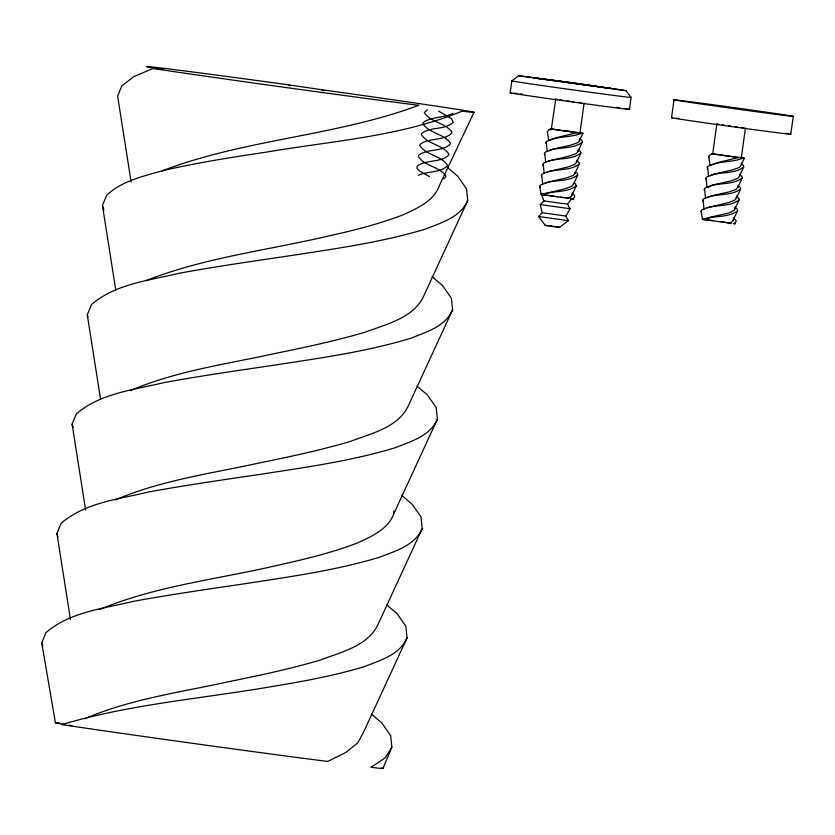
<?xml version="1.0" encoding="UTF-8"?>
<svg xmlns="http://www.w3.org/2000/svg" width="835" height="835" viewBox="0 0 835 835"><rect width="100%" height="100%" fill="white"/><g stroke="black" fill="none" stroke-linecap="round" stroke-linejoin="round"><path stroke-width="1.25" d="M510.185 92.8L511.834 80.87L518.629 75.734L574.031 82.957L625.937 90.65L631.072 97.444L629.413 109.375M555.745 99.114L551.351 128.914L551.904 129.039L550.829 129.989M569.418 131.565L579.97 132.901L584.103 103.07M671.528 117.693L674.012 99.793M716.837 123.987L712.704 153.817L726.544 155.863M727.431 156.009L741.323 157.794L745.457 127.974M790.766 134.268L793.25 116.378A60.224 0.522 7.9 0 0 705.512 103.717A60.224 0.522 7.9 0 0 702.141 104.166A60.224 0.522 7.9 0 0 793.25 116.378M115.773 290.069L102.444 205.452L106.661 195.223C122.16 180.704 143.578 176.216 163.357 170.517C197.707 162.574 232.568 157.178 267.419 151.949C332.612 140.844 400.32 136.606 462.037 111.201A165.967 1.451 7.9 0 0 321.444 89.679L288.138 84.784A165.967 1.451 7.9 0 0 162.888 69.493M100.597 399.422L87.268 314.805L91.485 304.577C115.668 283.691 149.308 280.518 179.233 273.243C216.39 266.428 253.788 261.063 291.154 255.562C336.286 248.59 381.772 242.265 425.599 229.03C441.266 222.757 460.429 217.403 467.736 200.515L466.556 188.867L457.684 176.175L447.257 167.324M85.629 510.049L72.102 424.159L76.309 413.93C100.492 393.045 134.132 389.872 164.057 382.587C201.214 375.781 238.612 370.416 275.978 364.916C321.12 357.933 366.596 351.618 410.423 338.384C426.09 332.111 445.253 326.756 452.56 309.868L451.391 298.22L442.508 285.528L432.081 276.677M70.453 619.403L56.926 533.513L61.132 523.284C85.327 502.399 118.967 499.226 148.88 491.94C186.038 485.135 223.436 479.77 260.802 474.27C305.944 467.287 351.42 460.972 395.247 447.727C410.914 441.464 430.077 436.11 437.394 419.212L436.214 407.574L427.332 394.882L416.905 386.031M55.413 722.745L41.75 642.866L45.967 632.638C70.15 611.752 103.79 608.579 133.704 601.294C170.862 594.489 208.259 589.124 245.636 583.623C290.768 576.641 336.244 570.326 380.071 557.081C395.738 550.818 414.901 545.464 422.218 528.565L421.038 516.928L412.166 504.236L401.729 495.385M548.731 140.677L547.322 131.7L548.929 129.759L551.851 129.039M547.217 151.615L546.226 141.616C557.008 135.708 570.462 137.984 581.765 133.214L582.955 133.318L578.926 141.699L577.716 142.67L570.869 145.123L552.593 149.256L548.814 150.916M545.693 162.543L544.702 152.554C555.933 145.676 571.996 150.352 582.329 142.138L582.214 140.979L579.709 138.339M544.18 173.482L543.188 163.483C554.419 156.615 570.472 161.291 580.816 153.076L580.701 151.918L578.196 149.277M542.666 184.42L541.675 174.421C552.906 167.553 568.959 172.219 579.292 164.015L579.177 162.846L576.682 160.216M557.697 196.809L541.101 194.367L539.734 186.382L540.151 185.36C551.382 178.481 567.445 183.157 577.778 174.953L576.776 172.511M710.084 165.57L708.675 156.594L709.092 155.571L712.203 153.838L735.04 157.022M708.571 176.509L707.579 166.509C718.361 160.612 731.815 162.877 743.108 158.107L744.309 158.212L740.28 166.593L739.058 167.564L732.222 170.016L713.946 174.15L710.167 175.809M707.047 187.447L706.055 177.448C717.286 170.58 733.349 175.246 743.682 167.042L743.567 165.873L741.062 163.243M705.533 198.375L704.542 188.386C715.772 181.508 731.825 186.184 742.169 177.98L742.044 176.811L739.549 174.171M704.009 209.314L703.018 199.315C714.249 192.447 730.312 197.123 740.645 188.908L739.643 186.476M739.132 199.847L734.205 210.337L728.882 213.008L710.491 217.152L704.093 219.553L702.454 219.261L701.087 211.276L701.504 210.253C712.735 203.385 728.788 208.051 739.132 199.847L739.017 198.678L736.512 196.048M382.973 768.377L391.865 747.273L390.686 735.635L381.814 722.933L371.387 714.092M467.736 200.515L424.274 294.786C414.463 318.031 386.615 324.011 365.271 332.153C335.701 340.857 305.537 347.256 275.352 353.424C226.702 364.133 176.373 370.834 130.343 390.634M452.56 309.868L409.098 404.14C399.297 427.384 371.439 433.365 350.105 441.506C320.525 450.211 290.361 456.609 260.176 462.778C211.526 473.487 161.197 480.188 115.167 499.988M99.991 609.341C156.385 585.773 218.039 579.25 277.21 565.399C304.535 559.314 331.881 552.833 358.048 542.719C372.045 536.153 388.296 529.171 393.922 513.494L437.394 419.212M548.919 160.978L569.355 156.061L576.192 153.609L577.987 151.573L582.329 142.138M547.395 171.916L567.831 166.99L574.678 164.537L576.463 162.501L580.816 153.076M544.263 183.721L548.042 182.061L566.318 177.928L573.165 175.475L574.95 173.44L579.292 164.015M575.252 183.449L576.265 185.881C566.85 193.229 552.76 190.39 541.748 194.555L564.804 188.867L571.641 186.414L573.436 184.378L577.778 174.953M566.12 197.947L568.332 198.239L571.338 196.371L576.265 185.881M422.218 528.565L378.756 622.847C368.945 646.081 341.087 652.072 319.753 660.214C290.183 668.918 260.009 675.317 229.823 681.475C181.174 692.194 130.855 698.895 84.815 718.695M407.042 637.919L363.58 732.191L357.787 742.816L345.68 752.544L327.696 761.426A165.967 1.451 7.9 0 1 61.853 724.623C129.206 704.406 199.732 698.864 268.797 687.09C301.132 681.736 333.509 676.026 364.905 666.434C380.572 660.172 399.725 654.817 407.042 637.919L405.862 626.281L396.99 613.589L386.553 604.738M743.682 167.042L739.34 176.467L737.545 178.502L730.708 180.955L712.432 185.088L707.631 187.687M707.13 197.676L710.909 196.016L729.185 191.893L736.032 189.441L737.816 187.405L742.169 177.98M707.235 207.748L727.671 202.821L734.508 200.369L736.303 198.333L740.645 188.908M737.608 210.785C728.193 218.133 714.113 215.284 703.091 219.448L729.675 223.133L732.692 221.275L737.608 210.785L737.493 209.616L734.998 206.976M474.019 112.255L439.45 185.433C433.814 201.11 417.563 208.092 403.566 214.658C377.399 224.772 350.063 231.253 322.727 237.338C264.601 250.594 204.659 258.005 148.755 279.548L146.595 280.706M391.865 747.273L385.227 757.825L371.001 767.313A165.967 1.451 7.9 0 0 381.501 768.023M570.347 198.386L571.464 198.594L567.654 204.147L554.148 202.373L543.804 200.828L541.654 194.451L543.115 194.597M443.99 178.878L445.786 176.843L445.713 175.694C439.074 166.322 424.138 166.102 418.252 156.291L418.627 155.258C427.697 148.317 442.174 152.158 450.336 144.037L450.263 142.889C443.625 133.517 428.689 133.297 422.802 123.486L423.178 122.453C431.904 116.441 443.771 118.173 453.102 113.268M552.958 226.483L559.575 227.339L568.395 220.659L565.806 216.025M560.316 197.175L572.653 198.824L574.741 196.82L574.626 195.651L572.132 193.021M161.771 171.352L163.931 170.194C246.241 139.007 336.275 136.042 418.742 105.304A165.967 1.451 7.9 0 1 152.899 68.501L133.746 76.695L121.837 85.869L117.62 96.098L131.147 181.999M427.332 109.709L424.316 112.558C430.213 122.359 445.139 122.588 451.777 131.951L451.85 133.099C443.698 141.23 429.211 137.389 420.141 144.33L419.765 145.363C425.652 155.164 440.588 155.393 447.226 164.756L447.299 165.904C439.888 173.169 427.384 171.008 418.231 175.319M550.328 139.977L556.726 137.587L577.434 132.619L581.765 133.214M711.681 164.871L718.079 162.481L738.787 157.523L736.574 157.241M541.101 194.367L543.919 194.67M702.454 219.261L707.475 219.855M625.937 90.65L518.629 75.734M551.601 128.934L550.202 128.757L558.751 130.062M571.464 198.594L568.332 198.239M544.138 200.849L540.245 204.585L542.145 212.758L538.585 216.515L545.265 225.346L554.826 226.619M540.652 204.617L570.054 208.729L565.994 216.067L542.479 212.779M545.265 225.346L549.012 225.815M713.549 153.891L711.556 153.65L713.194 153.943M572.653 198.824L573.854 198.928L570.399 198.365M540.047 216.662L538.585 216.515L568.395 220.659L567.289 220.45M743.682 127.786L740.937 127.431M581.097 102.726L577.83 102.308M577.434 132.619L572.507 131.982M708.383 219.97L713.278 220.628M735.124 126.659L737.232 126.941M571.735 131.867L566.078 131.105M563.646 197.624L556.976 196.726M571.578 101.453L573.781 101.755M550.401 226.003L551.872 226.201M567.101 100.837L569.334 101.15M728.454 125.73L730.677 126.043M565.191 130.97L559.262 130.156M562.644 130.636L567.435 131.283M567.706 131.064L569.961 131.377M554.576 196.382L541.748 194.555M721.075 221.724L725.458 222.35M560.796 130.354L550.849 128.945M562.884 100.242L559.356 99.72M722.359 124.864L724.237 125.135M726.513 222.496L731.742 223.258M556.173 226.807L559.575 227.339M579.5 132.755L582.955 133.318M740.854 157.648L744.309 158.212M719.3 124.405L716.941 124.029M556.841 99.344L555.599 99.125M733.558 223.54L735.207 223.822L734.007 223.717L736.094 221.713L735.979 220.555L733.474 217.914M542.74 194.649L541.654 194.451M568.938 208.52L570.054 208.729L567.466 204.095M288.138 84.784L290.444 85.828M438.605 111.065L451.265 118.455L453.374 122.171C445.212 130.291 430.735 126.45 421.665 133.391L421.289 134.425C427.176 144.225 442.101 144.455 448.75 153.817L448.823 154.976C440.661 163.096 426.184 159.255 417.114 166.196L417.009 168.357L419.41 170.872L429.503 176.676M321.444 89.679L323.74 90.9M708.675 156.594L709.03 157.732M707.151 167.532L707.516 168.67M705.638 178.471L705.992 179.598M704.114 189.409L704.479 190.537M702.6 200.337L702.966 201.475M701.087 211.276L701.442 212.403M547.322 131.7L547.677 132.838M545.798 142.639L546.163 143.766M544.284 153.577L544.65 154.705M542.771 164.505L543.126 165.643M541.247 175.444L541.612 176.571M539.734 186.382L540.088 187.51M102.444 205.452L103.884 209.982M87.268 314.805L87.988 317.07M72.102 424.159L73.177 427.551M56.926 533.513L58.001 536.905M41.75 642.866L42.835 646.259M737.743 186.247L737.816 187.405M736.23 197.185L736.303 198.333M734.706 208.124L734.779 209.272M733.193 219.052L733.266 220.21M579.427 139.487L579.5 140.635M577.914 150.415L577.987 151.573M576.39 161.353L576.463 162.501M574.877 172.292L574.95 173.44M573.363 183.22L573.436 184.378M571.839 194.158L571.912 195.306M393.765 510.926L393.922 513.494M71.841 725.615A165.967 1.451 7.9 0 1 68.971 725.156M65.14 724.54A165.967 1.451 7.9 0 1 59.588 722.943M630.644 97.298A60.224 0.522 7.9 0 1 574.188 90.065A60.224 0.522 7.9 0 1 511.834 80.87M627.095 108.884A60.224 0.522 7.9 0 1 572.539 101.995A60.224 0.522 7.9 0 1 511.218 92.852M513.702 93.123A60.224 0.522 7.9 0 1 517.564 93.583M519.986 93.885A60.224 0.522 7.9 0 1 522.71 94.23M616.971 107.308A60.224 0.522 7.9 0 1 619.173 107.642M623.797 108.352A60.224 0.522 7.9 0 1 626.156 108.727M790.338 134.132A60.224 0.522 7.9 0 1 729.205 126.242A60.224 0.522 7.9 0 1 672.572 117.756M676.183 118.153A60.224 0.522 7.9 0 1 678.918 118.476M785.15 133.245A60.224 0.522 7.9 0 1 788.449 133.788M560.4 81.193L533.492 77.916L611.074 88.468L560.4 81.193"/></g></svg>
